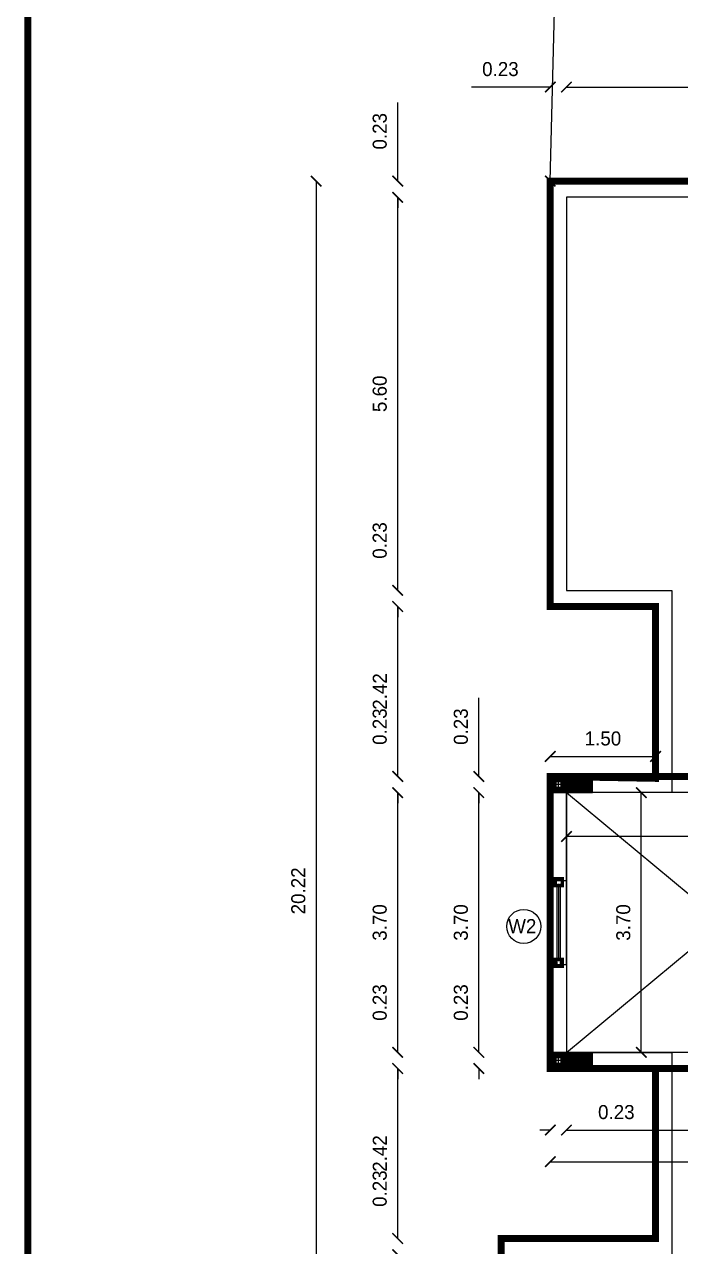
# Model space of a CAD drawing. Header units: metres. Extents: x 6101839 to 6102590, y -6659932 to -6659648.
# Drawn here: x 6102462.6 to 6102471.94, y -6659704.49 to -6659687.09 of the extents above; entities that cross this region are included whole.
import ezdxf

# ---------------------------------------------------------------- set-up
doc = ezdxf.new("R2010")
doc.units = ezdxf.units.M
doc.header["$LTSCALE"] = 500
doc.header["$MEASUREMENT"] = 0
doc.linetypes.add('DASHED2', pattern=[0.375, 0.25, -0.125])
doc.layers.get('0').update_dxf_attribs({"linetype": 'CONTINUOUS'})
doc.layers.get('Defpoints').update_dxf_attribs({"linetype": 'CONTINUOUS'})
for name, color, linetype in [('above', 250, 'DASHED2'), ('BLK_1_FLR_3_ROOF_AREA', 54, 'CONTINUOUS'), ('COL', 2, 'CONTINUOUS'), ('DOORTEXT', 13, 'CONTINUOUS'), ('ED', 30, 'CONTINUOUS'), ('FURN1', 252, 'CONTINUOUS'), ('FURNITURE', 252, 'CONTINUOUS'), ('HATCH', 15, 'CONTINUOUS'), ('norms', 4, 'CONTINUOUS'), ('TITLE', 7, 'CONTINUOUS'), ('W-SCH', 205, 'CONTINUOUS'), ('wall', 125, 'CONTINUOUS'), ('wall1', 125, 'CONTINUOUS'), ('WINDOWS', 252, 'CONTINUOUS')]:
    doc.layers.add(name, color=color, linetype=linetype)
doc.styles.add('RM', font='GOTHIC.TTF')
doc.styles.add('USA TEXT', font='GOTHIC.TTF')
doc.dimstyles.new('1-100-ED', dxfattribs={"dimtxt": 0.2, "dimasz": 0.15, "dimexe": 0.18, "dimexo": 0.0625, "dimgap": 0.15, "dimtad": 1, "dimzin": 0, "dimdsep": 46, "dimtxsty": 'USA TEXT', "dimblk": 'ARCHTICK', "dimcen": 0.1, "dimse1": 1, "dimse2": 1, "dimclrd": 256, "dimclrt": 256, "dimadec": 0, "dimazin": 0, "dimtfac": 1, "dimtofl": 0, "dimtmove": 0, "dimatfit": 3, "dimldrblk": 'ARCHTICK', "dimfxl": 0.18, "dimtolj": 1, "dimtzin": 0, "dimarcsym": 0})

# ---------------------------------------------------------------- blocks, each defined once
blk = doc.blocks.new('NEWCOL')
at = {"layer": 'HATCH'}
h = blk.add_hatch(dxfattribs=at)
h.set_pattern_fill('ANSI31', color=256, scale=3, angle=270, style=0)
h.set_pattern_definition([(315, (-629970.925706138, -258732.0878365731), (6.735192090801866, 6.735192090801863), [])])
h.paths.add_polyline_path([(0, 115), (-115, 115), (-115, 0), (-37.5, 0), (-37.49999999988359, 37.50000000002911), (0, 37.4999999999709)])
h.paths.add_polyline_path([(115, 115.0000000000291), (0, 115), (1.164153e-10, 37.50000000002911), (37.5, 37.4999999999709), (37.5, 0), (115, 0)])
h.paths.add_polyline_path([(115, 0), (37.5, 0), (37.50000000011642, -37.4999999999709), (0, -37.4999999999709), (1.164153e-10, -484.9999999999708), (115, -485)])
h.paths.add_polyline_path([(0, -37.5), (-37.49999999988359, -37.4999999999709), (-37.5, 0), (-115, 0), (-115, -485), (0, -485)])
at = {"layer": 'COL'}
for p, q in [((-115, 0), (115, 0)), ((0, -485), (0, 115))]:
    blk.add_line(p, q, dxfattribs=at)
for points in [[(-115, -485), (115, -485), (115, 115), (-115, 115)], [(-37.5, -37.5), (37.5, -37.5), (37.5, 37.5), (-37.5, 37.5)]]:
    blk.add_lwpolyline(points, close=True, dxfattribs=at)
blk = doc.blocks.new('_ArchTick')
at = {"color": 0, "linetype": 'ByBlock', "const_width": 0.15}
blk.add_lwpolyline([(-0.5, -0.5), (0.5, 0.5)], dxfattribs=at)
blk = doc.blocks.new('*D60')
at = {"layer": 'Defpoints', "color": 0, "transparency": 16777216}
for p in [(6102470.318434777, -6659698.65244058), (6102470.318434913, -6659699.021321349), (6102474.770168463, -6659699.021319706)]:
    blk.add_point(p, dxfattribs=at)
at = {"layer": 'ED', "lineweight": -2, "transparency": 16777216}
blk.add_line((6102474.770168327, -6659698.652438937), (6102470.318434777, -6659698.65244058), dxfattribs=at)
at = {"layer": 'ED', "lineweight": -2, "transparency": 16777216, "xscale": 0.15, "yscale": 0.15, "zscale": 0.15}
for p, rotation in [((6102470.318434777, -6659698.65244058), 180.0000211442449), ((6102474.770168327, -6659698.652438937), 2.114424491495015e-05)]:
    blk.add_blockref('_ArchTick', p, dxfattribs=dict(at, rotation=rotation))
at = {"layer": 'ED', "transparency": 16777216, "insert": (6102472.544301458, -6659698.397409167), "char_height": 0.2, "attachment_point": 5, "rotation": 2.1144244878836616e-05, "style": 'USA TEXT'}
blk.add_mtext('\\A1;4.45', dxfattribs=at)
blk = doc.blocks.new('*D61')
at = {"layer": 'Defpoints', "color": 0, "transparency": 16777216}
for p in [(6102471.166126332, -6659698.027458536), (6102471.384126366, -6659698.027458536), (6102471.166126332, -6659701.727458535)]:
    blk.add_point(p, dxfattribs=at)
at = {"layer": 'ED', "lineweight": -2, "transparency": 16777216}
blk.add_line((6102471.384126366, -6659701.727458535), (6102471.384126366, -6659698.027458536), dxfattribs=at)
at = {"layer": 'ED', "lineweight": -2, "transparency": 16777216, "xscale": 0.15, "yscale": 0.15, "zscale": 0.15}
for p, rotation in [((6102471.384126366, -6659698.027458536), 90), ((6102471.384126366, -6659701.727458535), 270)]:
    blk.add_blockref('_ArchTick', p, dxfattribs=dict(at, rotation=rotation))
at = {"layer": 'ED', "transparency": 16777216, "insert": (6102471.129095772, -6659699.877458535), "char_height": 0.2, "attachment_point": 5, "rotation": 90, "style": 'USA TEXT'}
blk.add_mtext('\\A1;3.70', dxfattribs=at)
blk = doc.blocks.new('*D62')
at = {"layer": 'Defpoints', "color": 0, "transparency": 16777216}
for p in [(6102471.588060921, -6659697.512585635), (6102470.088434545, -6659697.79745853), (6102471.588060921, -6659697.79745853)]:
    blk.add_point(p, dxfattribs=at)
at = {"layer": 'ED', "lineweight": -2, "transparency": 16777216}
blk.add_line((6102470.088434545, -6659697.512585635), (6102471.588060921, -6659697.512585635), dxfattribs=at)
at = {"layer": 'ED', "lineweight": -2, "transparency": 16777216, "xscale": 0.15, "yscale": 0.15, "zscale": 0.15, "rotation": 180}
blk.add_blockref('_ArchTick', (6102470.088434545, -6659697.512585635), dxfattribs=at)
at = {"layer": 'ED', "lineweight": -2, "transparency": 16777216, "xscale": 0.15, "yscale": 0.15, "zscale": 0.15}
blk.add_blockref('_ArchTick', (6102471.588060921, -6659697.512585635), dxfattribs=at)
at = {"layer": 'ED', "transparency": 16777216, "insert": (6102470.838247733, -6659697.257555044), "char_height": 0.2, "attachment_point": 5, "style": 'USA TEXT'}
blk.add_mtext('\\A1;1.50', dxfattribs=at)
blk = doc.blocks.new('*D66')
at = {"layer": 'Defpoints', "color": 0, "transparency": 16777216}
for p in [(6102470.088434547, -6659689.317387206), (6102466.755310159, -6659709.537456065), (6102471.299876637, -6659709.537456065)]:
    blk.add_point(p, dxfattribs=at)
at = {"layer": 'ED', "lineweight": -2, "transparency": 16777216}
blk.add_line((6102466.755310159, -6659689.317387206), (6102466.755310159, -6659709.537456065), dxfattribs=at)
at = {"layer": 'ED', "lineweight": -2, "transparency": 16777216, "xscale": 0.15, "yscale": 0.15, "zscale": 0.15}
for p, rotation in [((6102466.755310159, -6659689.317387206), 90), ((6102466.755310159, -6659709.537456065), 270)]:
    blk.add_blockref('_ArchTick', p, dxfattribs=dict(at, rotation=rotation))
at = {"layer": 'ED', "transparency": 16777216, "insert": (6102466.500279565, -6659699.427421635), "char_height": 0.2, "attachment_point": 5, "rotation": 90, "style": 'USA TEXT'}
blk.add_mtext('\\A1;20.22', dxfattribs=at)
blk = doc.blocks.new('*D69')
at = {"layer": 'Defpoints', "color": 0, "transparency": 16777216}
for p in [(6102467.915092099, -6659704.378679658), (6102469.845562007, -6659704.378679658), (6102469.845562007, -6659704.608679658)]:
    blk.add_point(p, dxfattribs=at)
at = {"layer": 'ED', "lineweight": -2, "transparency": 16777216}
for p, q in [((6102467.915092099, -6659704.378679658), (6102467.915092099, -6659703.258217387)), ((6102467.915092099, -6659704.608679658), (6102467.915092099, -6659704.758679658))]:
    blk.add_line(p, q, dxfattribs=at)
at = {"layer": 'ED', "lineweight": -2, "transparency": 16777216, "xscale": 0.15, "yscale": 0.15, "zscale": 0.15}
for p, rotation in [((6102467.915092099, -6659704.378679658), 270), ((6102467.915092099, -6659704.608679658), 90)]:
    blk.add_blockref('_ArchTick', p, dxfattribs=dict(at, rotation=rotation))
at = {"layer": 'ED', "transparency": 16777216, "insert": (6102467.660061505, -6659703.668448522), "char_height": 0.2, "attachment_point": 5, "rotation": 90, "style": 'USA TEXT'}
blk.add_mtext('\\A1;0.23', dxfattribs=at)
blk = doc.blocks.new('*D70')
at = {"layer": 'Defpoints', "color": 0, "transparency": 16777216}
for p in [(6102467.915092099, -6659701.957458532), (6102470.944580798, -6659701.957458532), (6102469.845562007, -6659704.378679658)]:
    blk.add_point(p, dxfattribs=at)
at = {"layer": 'ED', "lineweight": -2, "transparency": 16777216}
blk.add_line((6102467.915092099, -6659704.378679658), (6102467.915092099, -6659701.957458532), dxfattribs=at)
at = {"layer": 'ED', "lineweight": -2, "transparency": 16777216, "xscale": 0.15, "yscale": 0.15, "zscale": 0.15}
for p, rotation in [((6102467.915092099, -6659701.957458532), 90), ((6102467.915092099, -6659704.378679658), 270)]:
    blk.add_blockref('_ArchTick', p, dxfattribs=dict(at, rotation=rotation))
at = {"layer": 'ED', "transparency": 16777216, "insert": (6102467.660673333, -6659703.168069094), "char_height": 0.2, "attachment_point": 5, "rotation": 90, "style": 'USA TEXT'}
blk.add_mtext('\\A1;2.42', dxfattribs=at)
blk = doc.blocks.new('*D71')
at = {"layer": 'Defpoints', "color": 0, "transparency": 16777216}
for p in [(6102467.915092099, -6659701.727458535), (6102470.944580798, -6659701.727458535), (6102470.944580798, -6659701.957458532)]:
    blk.add_point(p, dxfattribs=at)
at = {"layer": 'ED', "lineweight": -2, "transparency": 16777216}
for p, q in [((6102467.915092099, -6659701.727458535), (6102467.915092099, -6659700.606996263)), ((6102467.915092099, -6659701.957458532), (6102467.915092099, -6659702.107458533))]:
    blk.add_line(p, q, dxfattribs=at)
at = {"layer": 'ED', "lineweight": -2, "transparency": 16777216, "xscale": 0.15, "yscale": 0.15, "zscale": 0.15}
for p, rotation in [((6102467.915092099, -6659701.727458535), 270), ((6102467.915092099, -6659701.957458532), 90)]:
    blk.add_blockref('_ArchTick', p, dxfattribs=dict(at, rotation=rotation))
at = {"layer": 'ED', "transparency": 16777216, "insert": (6102467.660061505, -6659701.017227398), "char_height": 0.2, "attachment_point": 5, "rotation": 90, "style": 'USA TEXT'}
blk.add_mtext('\\A1;0.23', dxfattribs=at)
blk = doc.blocks.new('*D72')
at = {"layer": 'Defpoints', "color": 0, "transparency": 16777216}
for p in [(6102467.915092099, -6659698.027458536), (6102470.880745778, -6659698.027458536), (6102470.944580798, -6659701.727458535)]:
    blk.add_point(p, dxfattribs=at)
at = {"layer": 'ED', "lineweight": -2, "transparency": 16777216}
blk.add_line((6102467.915092099, -6659701.727458535), (6102467.915092099, -6659698.027458536), dxfattribs=at)
at = {"layer": 'ED', "lineweight": -2, "transparency": 16777216, "xscale": 0.15, "yscale": 0.15, "zscale": 0.15}
for p, rotation in [((6102467.915092099, -6659698.027458536), 90), ((6102467.915092099, -6659701.727458535), 270)]:
    blk.add_blockref('_ArchTick', p, dxfattribs=dict(at, rotation=rotation))
at = {"layer": 'ED', "transparency": 16777216, "insert": (6102467.660061505, -6659699.877458535), "char_height": 0.2, "attachment_point": 5, "rotation": 90, "style": 'USA TEXT'}
blk.add_mtext('\\A1;3.70', dxfattribs=at)
blk = doc.blocks.new('*D73')
at = {"layer": 'Defpoints', "color": 0, "transparency": 16777216}
for p in [(6102467.915092099, -6659697.797456311), (6102470.838434548, -6659697.797456311), (6102470.880745778, -6659698.027458536)]:
    blk.add_point(p, dxfattribs=at)
at = {"layer": 'ED', "lineweight": -2, "transparency": 16777216}
for p, q in [((6102467.915092099, -6659697.797456311), (6102467.915092099, -6659696.67699404)), ((6102467.915092099, -6659698.027458536), (6102467.915092099, -6659698.177458537))]:
    blk.add_line(p, q, dxfattribs=at)
at = {"layer": 'ED', "lineweight": -2, "transparency": 16777216, "xscale": 0.15, "yscale": 0.15, "zscale": 0.15}
for p, rotation in [((6102467.915092099, -6659697.797456311), 270), ((6102467.915092099, -6659698.027458536), 90)]:
    blk.add_blockref('_ArchTick', p, dxfattribs=dict(at, rotation=rotation))
at = {"layer": 'ED', "transparency": 16777216, "insert": (6102467.660061505, -6659697.087225175), "char_height": 0.2, "attachment_point": 5, "rotation": 90, "style": 'USA TEXT'}
blk.add_mtext('\\A1;0.23', dxfattribs=at)
blk = doc.blocks.new('*D74')
at = {"layer": 'Defpoints', "color": 0, "transparency": 16777216}
for p in [(6102467.915092099, -6659695.376232471), (6102470.656731305, -6659695.376232471), (6102470.838434548, -6659697.797456311)]:
    blk.add_point(p, dxfattribs=at)
at = {"layer": 'ED', "lineweight": -2, "transparency": 16777216}
blk.add_line((6102467.915092099, -6659697.797456311), (6102467.915092099, -6659695.376232471), dxfattribs=at)
at = {"layer": 'ED', "lineweight": -2, "transparency": 16777216, "xscale": 0.15, "yscale": 0.15, "zscale": 0.15}
for p, rotation in [((6102467.915092099, -6659695.376232471), 90), ((6102467.915092099, -6659697.797456311), 270)]:
    blk.add_blockref('_ArchTick', p, dxfattribs=dict(at, rotation=rotation))
at = {"layer": 'ED', "transparency": 16777216, "insert": (6102467.660673333, -6659696.58684439), "char_height": 0.2, "attachment_point": 5, "rotation": 90, "style": 'USA TEXT'}
blk.add_mtext('\\A1;2.42', dxfattribs=at)
blk = doc.blocks.new('*D75')
at = {"layer": 'Defpoints', "color": 0, "transparency": 16777216}
for p in [(6102467.915092099, -6659695.146232471), (6102470.656731305, -6659695.146232471), (6102470.656731305, -6659695.376232471)]:
    blk.add_point(p, dxfattribs=at)
at = {"layer": 'ED', "lineweight": -2, "transparency": 16777216}
for p, q in [((6102467.915092099, -6659695.146232471), (6102467.915092099, -6659694.025770199)), ((6102467.915092099, -6659695.376232471), (6102467.915092099, -6659695.526232472))]:
    blk.add_line(p, q, dxfattribs=at)
at = {"layer": 'ED', "lineweight": -2, "transparency": 16777216, "xscale": 0.15, "yscale": 0.15, "zscale": 0.15}
for p, rotation in [((6102467.915092099, -6659695.146232471), 270), ((6102467.915092099, -6659695.376232471), 90)]:
    blk.add_blockref('_ArchTick', p, dxfattribs=dict(at, rotation=rotation))
at = {"layer": 'ED', "transparency": 16777216, "insert": (6102467.660061505, -6659694.436001334), "char_height": 0.2, "attachment_point": 5, "rotation": 90, "style": 'USA TEXT'}
blk.add_mtext('\\A1;0.23', dxfattribs=at)
blk = doc.blocks.new('*D76')
at = {"layer": 'Defpoints', "color": 0, "transparency": 16777216}
for p in [(6102467.915092099, -6659689.547387208), (6102470.656731305, -6659689.547387208), (6102470.656731305, -6659695.146232471)]:
    blk.add_point(p, dxfattribs=at)
at = {"layer": 'ED', "lineweight": -2, "transparency": 16777216}
blk.add_line((6102467.915092099, -6659695.146232471), (6102467.915092099, -6659689.547387208), dxfattribs=at)
at = {"layer": 'ED', "lineweight": -2, "transparency": 16777216, "xscale": 0.15, "yscale": 0.15, "zscale": 0.15}
for p, rotation in [((6102467.915092099, -6659689.547387208), 90), ((6102467.915092099, -6659695.146232471), 270)]:
    blk.add_blockref('_ArchTick', p, dxfattribs=dict(at, rotation=rotation))
at = {"layer": 'ED', "transparency": 16777216, "insert": (6102467.660061505, -6659692.346809838), "char_height": 0.2, "attachment_point": 5, "rotation": 90, "style": 'USA TEXT'}
blk.add_mtext('\\A1;5.60', dxfattribs=at)
blk = doc.blocks.new('*D77')
at = {"layer": 'Defpoints', "color": 0, "transparency": 16777216}
for p in [(6102467.915092099, -6659689.317387206), (6102470.656731305, -6659689.317387206), (6102470.656731305, -6659689.547387208)]:
    blk.add_point(p, dxfattribs=at)
at = {"layer": 'ED', "lineweight": -2, "transparency": 16777216}
for p, q in [((6102467.915092099, -6659689.317387206), (6102467.915092099, -6659688.196924935)), ((6102467.915092099, -6659689.547387208), (6102467.915092099, -6659689.697387208))]:
    blk.add_line(p, q, dxfattribs=at)
at = {"layer": 'ED', "lineweight": -2, "transparency": 16777216, "xscale": 0.15, "yscale": 0.15, "zscale": 0.15}
for p, rotation in [((6102467.915092099, -6659689.317387206), 270), ((6102467.915092099, -6659689.547387208), 90)]:
    blk.add_blockref('_ArchTick', p, dxfattribs=dict(at, rotation=rotation))
at = {"layer": 'ED', "transparency": 16777216, "insert": (6102467.660061505, -6659688.60715607), "char_height": 0.2, "attachment_point": 5, "rotation": 90, "style": 'USA TEXT'}
blk.add_mtext('\\A1;0.23', dxfattribs=at)
blk = doc.blocks.new('*D78')
at = {"layer": 'Defpoints', "color": 0, "transparency": 16777216}
for p in [(6102470.088434787, -6659701.217458532), (6102479.452028138, -6659701.617557082), (6102479.452028138, -6659703.285425999)]:
    blk.add_point(p, dxfattribs=at)
at = {"layer": 'ED', "lineweight": -2, "transparency": 16777216}
blk.add_line((6102470.088434787, -6659703.285425999), (6102479.452028138, -6659703.285425999), dxfattribs=at)
at = {"layer": 'ED', "lineweight": -2, "transparency": 16777216, "xscale": 0.15, "yscale": 0.15, "zscale": 0.15, "rotation": 180}
blk.add_blockref('_ArchTick', (6102470.088434787, -6659703.285425999), dxfattribs=at)
at = {"layer": 'ED', "lineweight": -2, "transparency": 16777216, "xscale": 0.15, "yscale": 0.15, "zscale": 0.15}
blk.add_blockref('_ArchTick', (6102479.452028138, -6659703.285425999), dxfattribs=at)
at = {"layer": 'ED', "transparency": 16777216, "insert": (6102474.770231463, -6659703.030395408), "char_height": 0.2, "attachment_point": 5, "style": 'USA TEXT'}
blk.add_mtext('\\A1;9.36', dxfattribs=at)
blk = doc.blocks.new('*D79')
at = {"layer": 'Defpoints', "color": 0, "transparency": 16777216}
for p in [(6102470.088434545, -6659701.491547009), (6102470.318434544, -6659701.491547009), (6102470.318434544, -6659702.834359969)]:
    blk.add_point(p, dxfattribs=at)
at = {"layer": 'ED', "lineweight": -2, "transparency": 16777216}
for p, q in [((6102470.088434545, -6659702.834359969), (6102469.938434545, -6659702.834359969)), ((6102470.318434544, -6659702.834359969), (6102471.438896815, -6659702.834359969))]:
    blk.add_line(p, q, dxfattribs=at)
at = {"layer": 'ED', "lineweight": -2, "transparency": 16777216, "xscale": 0.15, "yscale": 0.15, "zscale": 0.15}
blk.add_blockref('_ArchTick', (6102470.088434545, -6659702.834359969), dxfattribs=at)
at = {"layer": 'ED', "lineweight": -2, "transparency": 16777216, "xscale": 0.15, "yscale": 0.15, "zscale": 0.15, "rotation": 180}
blk.add_blockref('_ArchTick', (6102470.318434544, -6659702.834359969), dxfattribs=at)
at = {"layer": 'ED', "transparency": 16777216, "insert": (6102471.02866568, -6659702.579329378), "char_height": 0.2, "attachment_point": 5, "style": 'USA TEXT'}
blk.add_mtext('\\A1;0.23', dxfattribs=at)
blk = doc.blocks.new('*D80')
at = {"layer": 'Defpoints', "color": 0, "transparency": 16777216}
for p in [(6102470.318434544, -6659701.491547009), (6102479.22189377, -6659701.726808125), (6102479.22189377, -6659702.834359969)]:
    blk.add_point(p, dxfattribs=at)
at = {"layer": 'ED', "lineweight": -2, "transparency": 16777216}
blk.add_line((6102470.318434544, -6659702.834359969), (6102479.22189377, -6659702.834359969), dxfattribs=at)
at = {"layer": 'ED', "lineweight": -2, "transparency": 16777216, "xscale": 0.15, "yscale": 0.15, "zscale": 0.15, "rotation": 180}
blk.add_blockref('_ArchTick', (6102470.318434544, -6659702.834359969), dxfattribs=at)
at = {"layer": 'ED', "lineweight": -2, "transparency": 16777216, "xscale": 0.15, "yscale": 0.15, "zscale": 0.15}
blk.add_blockref('_ArchTick', (6102479.22189377, -6659702.834359969), dxfattribs=at)
at = {"layer": 'ED', "transparency": 16777216, "insert": (6102474.770164156, -6659702.579329378), "char_height": 0.2, "attachment_point": 5, "style": 'USA TEXT'}
blk.add_mtext('\\A1;8.90', dxfattribs=at)
blk = doc.blocks.new('*D82')
at = {"layer": 'Defpoints', "color": 0, "transparency": 16777216}
for p in [(6102469.070550937, -6659701.727458535), (6102471.018875173, -6659701.727458535), (6102471.018875173, -6659701.957458532)]:
    blk.add_point(p, dxfattribs=at)
at = {"layer": 'ED', "lineweight": -2, "transparency": 16777216}
for p, q in [((6102469.070550937, -6659701.727458535), (6102469.070550937, -6659700.606996263)), ((6102469.070550937, -6659701.957458532), (6102469.070550937, -6659702.107458533))]:
    blk.add_line(p, q, dxfattribs=at)
at = {"layer": 'ED', "lineweight": -2, "transparency": 16777216, "xscale": 0.15, "yscale": 0.15, "zscale": 0.15}
for p, rotation in [((6102469.070550937, -6659701.727458535), 270), ((6102469.070550937, -6659701.957458532), 90)]:
    blk.add_blockref('_ArchTick', p, dxfattribs=dict(at, rotation=rotation))
at = {"layer": 'ED', "transparency": 16777216, "insert": (6102468.815520343, -6659701.017227398), "char_height": 0.2, "attachment_point": 5, "rotation": 90, "style": 'USA TEXT'}
blk.add_mtext('\\A1;0.23', dxfattribs=at)
blk = doc.blocks.new('*D83')
at = {"layer": 'Defpoints', "color": 0, "transparency": 16777216}
for p in [(6102469.070550937, -6659698.027458536), (6102470.880745778, -6659698.027458536), (6102471.018875173, -6659701.727458535)]:
    blk.add_point(p, dxfattribs=at)
at = {"layer": 'ED', "lineweight": -2, "transparency": 16777216}
blk.add_line((6102469.070550937, -6659701.727458535), (6102469.070550937, -6659698.027458536), dxfattribs=at)
at = {"layer": 'ED', "lineweight": -2, "transparency": 16777216, "xscale": 0.15, "yscale": 0.15, "zscale": 0.15}
for p, rotation in [((6102469.070550937, -6659698.027458536), 90), ((6102469.070550937, -6659701.727458535), 270)]:
    blk.add_blockref('_ArchTick', p, dxfattribs=dict(at, rotation=rotation))
at = {"layer": 'ED', "transparency": 16777216, "insert": (6102468.815520343, -6659699.877458535), "char_height": 0.2, "attachment_point": 5, "rotation": 90, "style": 'USA TEXT'}
blk.add_mtext('\\A1;3.70', dxfattribs=at)
blk = doc.blocks.new('*D84')
at = {"layer": 'Defpoints', "color": 0, "transparency": 16777216}
for p in [(6102469.070550937, -6659697.797458534), (6102470.957774869, -6659697.797458534), (6102470.880745778, -6659698.027458536)]:
    blk.add_point(p, dxfattribs=at)
at = {"layer": 'ED', "lineweight": -2, "transparency": 16777216}
for p, q in [((6102469.070550937, -6659697.797458534), (6102469.070550937, -6659696.676996263)), ((6102469.070550937, -6659698.027458536), (6102469.070550937, -6659698.177458537))]:
    blk.add_line(p, q, dxfattribs=at)
at = {"layer": 'ED', "lineweight": -2, "transparency": 16777216, "xscale": 0.15, "yscale": 0.15, "zscale": 0.15}
for p, rotation in [((6102469.070550937, -6659697.797458534), 270), ((6102469.070550937, -6659698.027458536), 90)]:
    blk.add_blockref('_ArchTick', p, dxfattribs=dict(at, rotation=rotation))
at = {"layer": 'ED', "transparency": 16777216, "insert": (6102468.815520343, -6659697.087227398), "char_height": 0.2, "attachment_point": 5, "rotation": 90, "style": 'USA TEXT'}
blk.add_mtext('\\A1;0.23', dxfattribs=at)
blk = doc.blocks.new('*D186')
at = {"layer": 'Defpoints', "color": 0, "transparency": 16777216}
for p in [(6102470.088434545, -6659687.977581435), (6102470.088434545, -6659690.029634402), (6102470.318434544, -6659690.029634402)]:
    blk.add_point(p, dxfattribs=at)
at = {"layer": 'ED', "lineweight": -2, "transparency": 16777216}
for p, q in [((6102470.088434545, -6659687.977581435), (6102468.967972274, -6659687.977581435)), ((6102470.318434544, -6659687.977581435), (6102470.468434544, -6659687.977581435))]:
    blk.add_line(p, q, dxfattribs=at)
at = {"layer": 'ED', "lineweight": -2, "transparency": 16777216, "xscale": 0.15, "yscale": 0.15, "zscale": 0.15}
blk.add_blockref('_ArchTick', (6102470.088434545, -6659687.977581435), dxfattribs=at)
at = {"layer": 'ED', "lineweight": -2, "transparency": 16777216, "xscale": 0.15, "yscale": 0.15, "zscale": 0.15, "rotation": 180}
blk.add_blockref('_ArchTick', (6102470.318434544, -6659687.977581435), dxfattribs=at)
at = {"layer": 'ED', "transparency": 16777216, "insert": (6102469.37820341, -6659687.722550844), "char_height": 0.2, "attachment_point": 5, "style": 'USA TEXT'}
blk.add_mtext('\\A1;0.23', dxfattribs=at)
blk = doc.blocks.new('*D187')
at = {"layer": 'Defpoints', "color": 0, "transparency": 16777216}
for p in [(6102478.393429021, -6659687.977581435), (6102470.318434544, -6659690.442831377), (6102478.393429021, -6659690.442831377)]:
    blk.add_point(p, dxfattribs=at)
at = {"layer": 'ED', "lineweight": -2, "transparency": 16777216}
blk.add_line((6102470.318434544, -6659687.977581435), (6102478.393429021, -6659687.977581435), dxfattribs=at)
at = {"layer": 'ED', "lineweight": -2, "transparency": 16777216, "xscale": 0.15, "yscale": 0.15, "zscale": 0.15, "rotation": 180}
blk.add_blockref('_ArchTick', (6102470.318434544, -6659687.977581435), dxfattribs=at)
at = {"layer": 'ED', "lineweight": -2, "transparency": 16777216, "xscale": 0.15, "yscale": 0.15, "zscale": 0.15}
blk.add_blockref('_ArchTick', (6102478.393429021, -6659687.977581435), dxfattribs=at)
at = {"layer": 'ED', "transparency": 16777216, "insert": (6102474.355931783, -6659687.722550844), "char_height": 0.2, "attachment_point": 5, "style": 'USA TEXT'}
blk.add_mtext('\\A1;8.07', dxfattribs=at)
blk = doc.blocks.new('*D1033')
at = {"layer": 'Defpoints', "color": 0, "transparency": 16777216}
for p in [(6102470.380311305, -6659677.309025411), (6102470.380536977, -6659677.3090309), (6102470.088434546, -6659689.317387197)]:
    blk.add_point(p, dxfattribs=at)
at = {"layer": 'ED', "lineweight": -2, "transparency": 16777216}
blk.add_line((6102470.088208873, -6659689.317381708), (6102470.380311305, -6659677.309025411), dxfattribs=at)
at = {"layer": 'ED', "lineweight": -2, "transparency": 16777216, "xscale": 0.15, "yscale": 0.15, "zscale": 0.15}
for p, rotation in [((6102470.380311305, -6659677.309025411), 88.60655893859712), ((6102470.088208873, -6659689.317381708), 268.6065589385971)]:
    blk.add_blockref('_ArchTick', p, dxfattribs=dict(at, rotation=rotation))
at = {"layer": 'ED', "transparency": 16777216, "insert": (6102469.979304914, -6659683.307001792), "char_height": 0.2, "attachment_point": 5, "rotation": 88.60655893859712, "style": 'USA TEXT'}
blk.add_mtext('\\A1;12.01', dxfattribs=at)

msp = doc.modelspace()

# ---------------------------------------------------------------- linework, layer by layer
at = {"layer": 'above', "linetype": 'ByBlock'}
for p, q in [((6102470.318434544, -6659701.727458531), (6102474.770168463, -6659698.027458533)), ((6102470.318434544, -6659698.027458533), (6102474.770168463, -6659701.727458531))]:
    msp.add_line(p, q, dxfattribs=at)
at = {"layer": 'BLK_1_FLR_3_ROOF_AREA', "const_width": 0.1}
msp.add_lwpolyline([(6102501.053190139, -6659709.538018462), (6102480.823204346, -6659709.538018462), (6102480.823292403, -6659704.896201489), (6102478.623546967, -6659704.896340072), (6102478.62342902, -6659709.538018462), (6102469.388434546, -6659709.538018462), (6102469.388435911, -6659704.379242055), (6102471.588434545, -6659704.379242055), (6102471.588434545, -6659701.958018461), (6102470.088434545, -6659701.958017969), (6102470.088434545, -6659697.798018463), (6102471.588434511, -6659697.797786994), (6102471.588434545, -6659695.376794871), (6102470.088434545, -6659695.376794871), (6102470.088434545, -6659689.317949605), (6102478.62342902, -6659689.317949605), (6102478.62378678, -6659694.846794821), (6102480.823429011, -6659694.846658682), (6102480.823204346, -6659689.318018463), (6102501.05319015, -6659689.318018463)], dxfattribs=at)
at = {"layer": 'FURN1', "const_width": 0.1}
for points in [[(6102470.185472284, -6659699.277453071), (6102470.185475027, -6659699.327453071), (6102470.235475029, -6659699.327450328), (6102470.235472282, -6659699.277450328)], [(6102470.185474113, -6659699.278078164), (6102470.185476889, -6659699.328078164), (6102470.235476888, -6659699.328075388), (6102470.235474112, -6659699.27807539)], [(6102470.185544876, -6659700.477453569), (6102470.185542242, -6659700.427453571), (6102470.235542241, -6659700.427450936), (6102470.235544877, -6659700.477450936)], [(6102470.185546638, -6659700.476828476), (6102470.185544036, -6659700.426828478), (6102470.235544037, -6659700.426825874), (6102470.23554664, -6659700.476825872)]]:
    msp.add_lwpolyline(points, close=True, dxfattribs=at)
at = {"layer": 'FURNITURE', "linetype": 'ByBlock', "ltscale": 0.2}
for p, q in [((6102470.185546638, -6659700.476828476), (6102470.185475027, -6659699.327453071)), ((6102470.23554664, -6659700.476825872), (6102470.235480652, -6659699.328075388))]:
    msp.add_line(p, q, dxfattribs=at)
at = {"layer": 'FURNITURE', "color": 4, "linetype": 'ByBlock', "ltscale": 0.2}
msp.add_line((6102470.210544038, -6659700.426827173), (6102470.210480602, -6659699.327451698), dxfattribs=at)
at = {"layer": 'norms', "const_width": 0.1}
msp.add_lwpolyline([(6102470.088434545, -6659701.958017969), (6102479.451960962, -6659701.958017969), (6102479.451960962, -6659697.797492961), (6102470.088434545, -6659697.797492961)], close=True, dxfattribs=at)
at = {"layer": 'TITLE', "color": 12, "const_width": 0.1}
msp.add_lwpolyline([(6102462.649708227, -6659728.238967846), (6102590.137776042, -6659728.238967846), (6102590.137776042, -6659648.343967845), (6102462.649708227, -6659648.343967845)], close=True, dxfattribs=at)
at = {"layer": 'W-SCH'}
msp.add_circle((6102469.709863655, -6659699.933235765), 0.2424160592048741, dxfattribs=at)
at = {"layer": 'wall', "color": 9, "linetype": 'ByBlock'}
for p, q in [((6102478.62342902, -6659689.317387203), (6102470.088434545, -6659689.317387203)), ((6102470.088434545, -6659689.317387203), (6102470.088434545, -6659695.376232469)), ((6102478.393429021, -6659689.547387204), (6102470.318434544, -6659689.547387204)), ((6102470.318434544, -6659689.547387204), (6102470.318434544, -6659695.146232467)), ((6102470.318434544, -6659695.146232467), (6102471.818434547, -6659695.146232467)), ((6102471.818434547, -6659695.146232467), (6102471.818434547, -6659698.027455987)), ((6102470.088434545, -6659695.376232469), (6102471.588434545, -6659695.376232465)), ((6102471.588434545, -6659695.376232465), (6102471.588434545, -6659697.797456061)), ((6102471.588434545, -6659697.797456061), (6102470.088434545, -6659697.797456555)), ((6102470.088434545, -6659697.797456555), (6102470.088434545, -6659701.957458529)), ((6102471.818434547, -6659698.027455987), (6102470.318434544, -6659698.027456477)), ((6102470.318434544, -6659698.027456477), (6102470.318434544, -6659701.727458531)), ((6102470.318434544, -6659701.727458531), (6102471.818434547, -6659701.727458531)), ((6102471.818434547, -6659701.727458531), (6102471.818434547, -6659704.608679654)), ((6102470.088434545, -6659701.957458529), (6102471.588434545, -6659701.957458529)), ((6102471.588434545, -6659701.957458529), (6102471.588434545, -6659704.378679655)), ((6102469.388435911, -6659704.378679655), (6102469.388434546, -6659709.537456062)), ((6102471.588434545, -6659704.378679655), (6102469.388435911, -6659704.378679655))]:
    msp.add_line(p, q, dxfattribs=at)
at = {"layer": 'wall1', "linetype": 'ByBlock'}
for p, q in [((6102475.221960953, -6659697.79745853), (6102470.088434545, -6659697.79745853)), ((6102470.088435032, -6659699.277434594), (6102470.088434545, -6659697.79745853)), ((6102470.318435008, -6659699.277446562), (6102470.318434544, -6659698.027434595)), ((6102475.221960953, -6659698.027458533), (6102470.318434544, -6659698.027458533)), ((6102470.088481122, -6659699.277458531), (6102470.31848112, -6659699.277446561)), ((6102470.088435032, -6659700.477458533), (6102470.088434545, -6659701.957458529)), ((6102470.088481122, -6659700.477458531), (6102470.318548519, -6659700.477446558)), ((6102470.318435008, -6659700.477446564), (6102470.318434544, -6659701.727458531)), ((6102475.221960953, -6659701.727458531), (6102470.318434544, -6659701.727458531)), ((6102475.221960953, -6659701.957458529), (6102470.088434545, -6659701.957458529))]:
    msp.add_line(p, q, dxfattribs=at)
at = {"layer": 'WINDOWS', "linetype": 'ByBlock'}
for p, q in [((6102470.088481122, -6659700.477458531), (6102470.088410866, -6659699.277458535)), ((6102470.31848112, -6659700.477446563), (6102470.318410865, -6659699.277446565))]:
    msp.add_line(p, q, dxfattribs=at)

# ---------------------------------------------------------------- block references
at = {"layer": 'COL', "xscale": 0.001, "yscale": 0.001, "zscale": 0.001, "rotation": 90}
for p in [(6102470.203435911, -6659697.912458532), (6102470.203434544, -6659701.84245853)]:
    msp.add_blockref('NEWCOL', p, dxfattribs=at)

# ---------------------------------------------------------------- texts
at = {"layer": 'DOORTEXT', "color": 3, "style": 'RM'}
msp.add_text('W2', height=0.2, dxfattribs=at).set_placement((6102469.488666786, -6659700.029626743))

# ---------------------------------------------------------------- dimensions: what is measured, and where the dimension line sits
at = {"layer": 'ED'}
for p1, p2, distance, picture, middle in [((6102470.088434545, -6659689.317387197), (6102470.380536977, -6659677.309030898), 0.00022573920249622728, '*D1033', (6102469.979304914, -6659683.307001792)), ((6102470.088434545, -6659697.79745853), (6102471.588060921, -6659697.79745853), 0.28487289510667324, '*D62', (6102470.838247733, -6659697.257555044)), ((6102471.16612633, -6659701.727458531), (6102471.16612633, -6659698.027458533), -0.21800003573298454, '*D61', (6102471.129095772, -6659699.877458535)), ((6102474.770168463, -6659699.021319706), (6102470.318434913, -6659699.021321349), -0.36888076923790103, '*D60', (6102472.544301458, -6659698.397409167))]:
    dim = msp.add_aligned_dim(p1=p1, p2=p2, distance=distance, dimstyle='1-100-ED', dxfattribs=at)
    dim.commit()
    dim.dimension.update_dxf_attribs({"geometry": picture, "text_midpoint": middle})
for base, p1, p2, picture, middle in [((6102470.088434545, -6659687.977581435), (6102470.318434544, -6659690.029634402), (6102470.088434545, -6659690.029634402), '*D186', (6102469.37820341, -6659687.722550844)), ((6102478.393429021, -6659687.977581435), (6102470.318434544, -6659690.442831377), (6102478.393429021, -6659690.442831377), '*D187', (6102474.355931783, -6659687.722550844)), ((6102479.452028138, -6659703.285425999), (6102470.088434787, -6659701.217458532), (6102479.452028138, -6659701.617557082), '*D78', (6102474.770231463, -6659703.030395408)), ((6102470.318434544, -6659702.834359969), (6102470.088434545, -6659701.491547009), (6102470.318434544, -6659701.491547009), '*D79', (6102471.02866568, -6659702.579329378)), ((6102479.22189377, -6659702.834359969), (6102470.318434544, -6659701.491547009), (6102479.22189377, -6659701.726808125), '*D80', (6102474.770164156, -6659702.579329378))]:
    dim = msp.add_linear_dim(base=base, p1=p1, p2=p2, dimstyle='1-100-ED', dxfattribs=at)
    dim.commit()
    dim.dimension.update_dxf_attribs({"geometry": picture, "text_midpoint": middle})
for base, p1, p2, picture, middle in [((6102467.915092099, -6659689.317387206), (6102470.656731303, -6659689.547387204), (6102470.656731303, -6659689.317387203), '*D77', (6102467.660061505, -6659688.60715607)), ((6102466.755310159, -6659709.537456065), (6102470.088434545, -6659689.317387203), (6102471.299876635, -6659709.537456062), '*D66', (6102466.500279565, -6659699.427421635)), ((6102467.915092099, -6659689.547387208), (6102470.656731303, -6659695.146232467), (6102470.656731303, -6659689.547387204), '*D76', (6102467.660061505, -6659692.346809838)), ((6102467.915092099, -6659695.146232471), (6102470.656731303, -6659695.376232468), (6102470.656731303, -6659695.146232467), '*D75', (6102467.660061505, -6659694.436001334)), ((6102467.915092099, -6659695.376232471), (6102470.838434546, -6659697.797456307), (6102470.656731303, -6659695.376232468), '*D74', (6102467.660673333, -6659696.58684439)), ((6102467.915092099, -6659697.797456311), (6102470.880745776, -6659698.027458533), (6102470.838434546, -6659697.797456307), '*D73', (6102467.660061505, -6659697.087225175)), ((6102469.070550937, -6659697.797458534), (6102470.880745776, -6659698.027458533), (6102470.957774867, -6659697.79745853), '*D84', (6102468.815520343, -6659697.087227398)), ((6102467.915092099, -6659698.027458536), (6102470.944580796, -6659701.727458531), (6102470.880745776, -6659698.027458533), '*D72', (6102467.660061505, -6659699.877458535)), ((6102469.070550937, -6659698.027458536), (6102471.018875171, -6659701.727458531), (6102470.880745776, -6659698.027458533), '*D83', (6102468.815520343, -6659699.877458535)), ((6102467.915092099, -6659701.727458535), (6102470.944580796, -6659701.957458529), (6102470.944580796, -6659701.727458531), '*D71', (6102467.660061505, -6659701.017227398)), ((6102469.070550937, -6659701.727458535), (6102471.018875171, -6659701.957458529), (6102471.018875171, -6659701.727458531), '*D82', (6102468.815520343, -6659701.017227398)), ((6102467.915092099, -6659701.957458532), (6102469.845562005, -6659704.378679655), (6102470.944580796, -6659701.957458529), '*D70', (6102467.660673333, -6659703.168069094)), ((6102467.915092099, -6659704.378679658), (6102469.845562005, -6659704.608679654), (6102469.845562005, -6659704.378679655), '*D69', (6102467.660061505, -6659703.668448522))]:
    dim = msp.add_linear_dim(base=base, p1=p1, p2=p2, angle=90, dimstyle='1-100-ED', dxfattribs=at)
    dim.commit()
    dim.dimension.update_dxf_attribs({"geometry": picture, "text_midpoint": middle})

doc.saveas('drawing.dxf')
